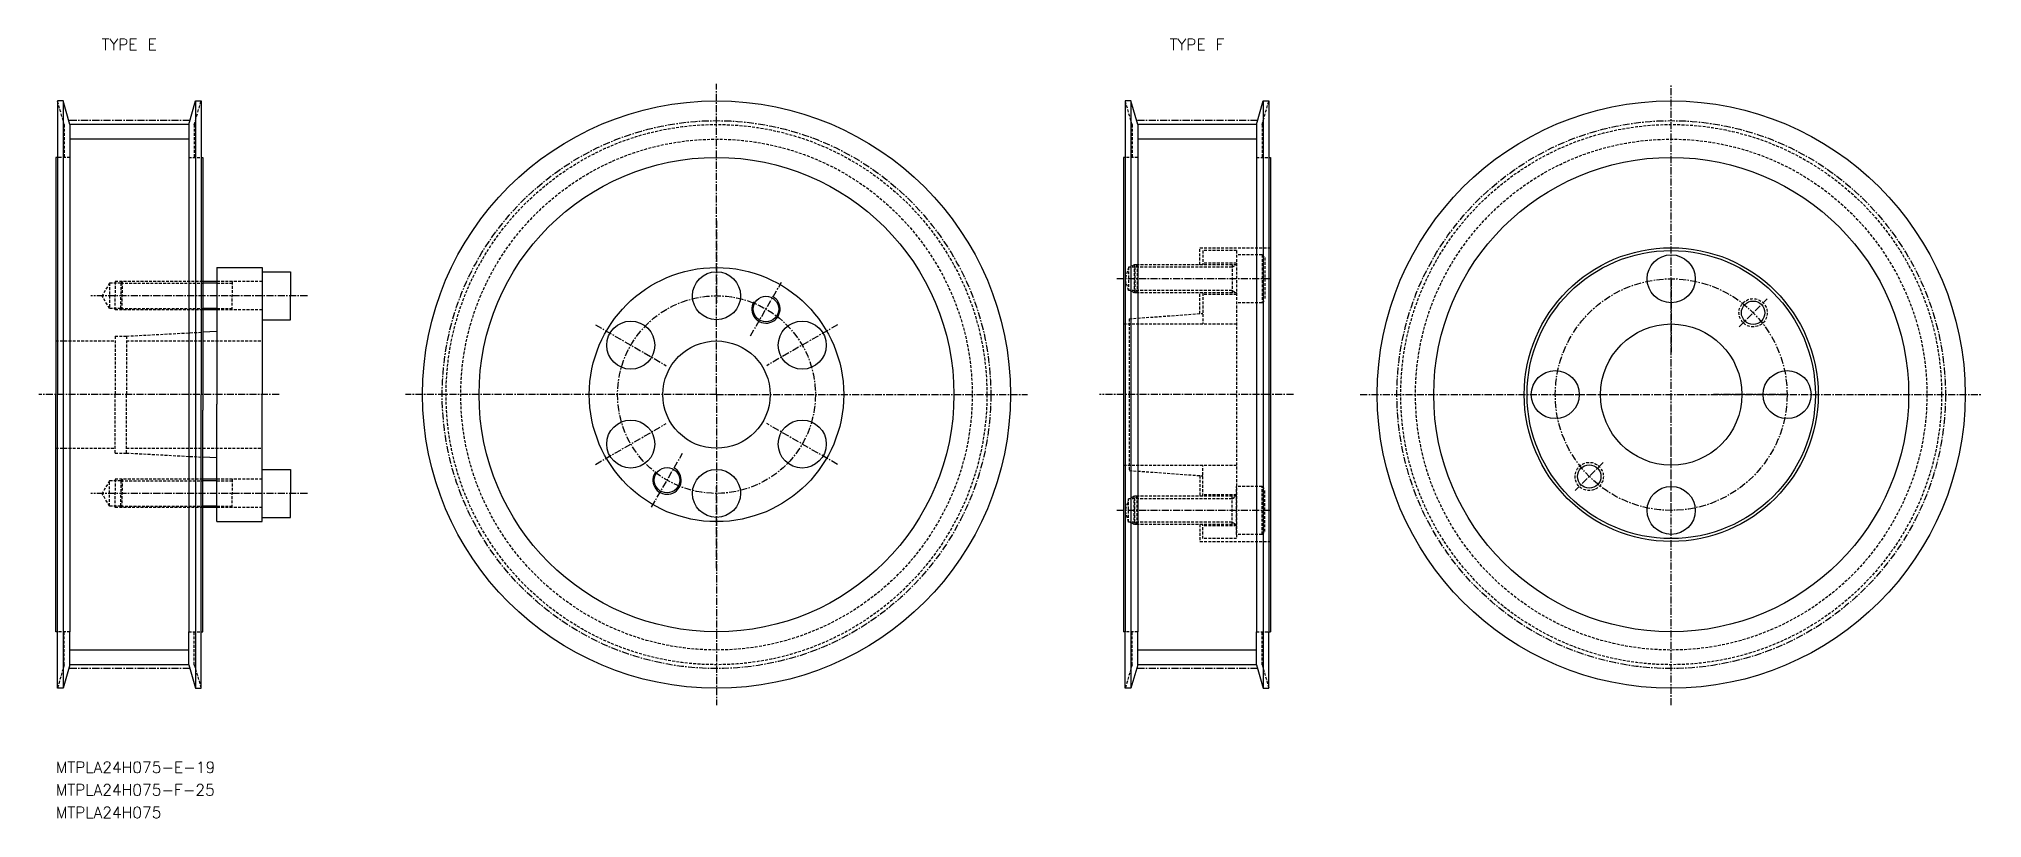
# Model space of a CAD drawing. Extents: x 303 to 647, y 1618 to 1756.
import ezdxf
from ezdxf.enums import TextEntityAlignment as Align

# ---------------------------------------------------------------- set-up
doc = ezdxf.new("R2010")
doc.units = 0
doc.linetypes.add('CENTER', pattern=[2, 1.25, -0.25, 0.25, -0.25])
doc.linetypes.add('DASHED', pattern=[0.75, 0.5, -0.25])
doc.layers.get('0').update_dxf_attribs({"linetype": 'CONTINUOUS'})
doc.layers.add('CENTER', color=1, linetype='CENTER')
doc.styles.add('MISUMI', font='txt.shx')

msp = doc.modelspace()

# ---------------------------------------------------------------- linework, layer by layer
at = {"color": 7, "linetype": 'CONTINUOUS'}
for p, q in [((306.74, 1745.38), (306.74, 1735.38)), ((307.74, 1745.38), (306.74, 1745.38)), ((307.74, 1745.38), (307.74, 1641.38)), ((308.94, 1741.2), (307.74, 1745.38)), ((329.94, 1741.2), (331.14, 1745.38)), ((331.14, 1745.38), (331.14, 1641.38)), ((331.14, 1745.38), (332.14, 1745.38)), ((332.14, 1745.38), (332.14, 1735.38)), ((495.6, 1745.38), (495.6, 1735.38)), ((496.6, 1745.38), (495.6, 1745.38)), ((496.6, 1745.38), (496.6, 1641.38)), ((497.8, 1741.2), (496.6, 1745.38)), ((518.8, 1741.2), (520, 1745.38)), ((520, 1745.38), (520, 1641.38)), ((520, 1745.38), (521, 1745.38)), ((521, 1745.38), (521, 1735.38)), ((329.94, 1741.2), (308.94, 1741.2)), ((308.94, 1741.2), (308.94, 1735.38)), ((329.94, 1741.2), (329.94, 1735.38)), ((518.8, 1741.2), (497.8, 1741.2)), ((497.8, 1741.2), (497.8, 1735.38)), ((518.8, 1741.2), (518.8, 1735.38)), ((306.44, 1735.38), (306.44, 1693.38)), ((306.74, 1735.38), (306.44, 1735.38)), ((306.74, 1735.38), (306.74, 1693.38)), ((308.94, 1735.38), (308.94, 1651.38)), ((329.94, 1735.38), (329.94, 1651.38)), ((332.14, 1735.38), (332.14, 1693.38)), ((332.14, 1735.38), (332.44, 1735.38)), ((332.44, 1735.38), (332.44, 1713.38)), ((495.3, 1735.38), (495.3, 1651.38)), ((495.6, 1735.38), (495.3, 1735.38)), ((495.6, 1735.38), (495.6, 1651.38)), ((497.8, 1735.38), (497.8, 1651.38)), ((518.8, 1735.38), (518.8, 1651.38)), ((521, 1735.38), (521, 1651.38)), ((521, 1735.38), (521.3, 1735.38)), ((521.3, 1735.38), (521.3, 1651.38)), ((334.94, 1715.88), (342.94, 1715.88)), ((334.94, 1715.88), (334.94, 1713.38)), ((342.94, 1715.88), (342.94, 1715.13)), ((342.94, 1715.13), (342.94, 1706.63)), ((342.94, 1715.13), (347.94, 1715.13)), ((347.94, 1715.13), (347.94, 1710.88)), ((332.44, 1713.38), (332.44, 1708.38)), ((334.94, 1713.38), (332.44, 1713.38)), ((334.94, 1713.38), (334.94, 1708.38)), ((332.44, 1708.38), (332.44, 1690.64)), ((334.94, 1708.38), (332.44, 1708.38)), ((334.94, 1708.38), (334.94, 1691.68)), ((347.94, 1706.63), (347.94, 1710.88)), ((342.94, 1706.63), (342.94, 1693.38)), ((342.94, 1706.63), (347.94, 1706.63)), ((334.94, 1704.58), (332.44, 1704.44)), ((306.44, 1651.38), (306.44, 1693.38)), ((306.74, 1651.38), (306.74, 1693.38)), ((332.14, 1651.38), (332.14, 1693.38)), ((334.94, 1678.38), (334.94, 1691.68)), ((342.94, 1680.13), (342.94, 1693.38)), ((332.44, 1678.38), (332.44, 1690.64)), ((334.94, 1682.18), (332.44, 1682.31)), ((332.44, 1673.38), (332.44, 1678.38)), ((334.94, 1678.38), (332.44, 1678.38)), ((334.94, 1673.38), (334.94, 1678.38)), ((342.94, 1671.63), (342.94, 1680.13)), ((342.94, 1680.13), (347.94, 1680.13)), ((347.94, 1680.13), (347.94, 1675.88)), ((347.94, 1671.63), (347.94, 1675.88)), ((332.44, 1651.38), (332.44, 1673.38)), ((334.94, 1673.38), (332.44, 1673.38)), ((334.94, 1670.88), (334.94, 1673.38)), ((334.94, 1670.88), (342.94, 1670.88)), ((342.94, 1671.63), (347.94, 1671.63)), ((342.94, 1670.88), (342.94, 1671.63)), ((306.74, 1651.38), (306.44, 1651.38)), ((306.74, 1641.38), (306.74, 1651.38)), ((308.94, 1645.55), (308.94, 1651.38)), ((329.94, 1645.55), (329.94, 1651.38)), ((332.14, 1641.38), (332.14, 1651.38)), ((332.14, 1651.38), (332.44, 1651.38)), ((495.6, 1651.38), (495.3, 1651.38)), ((495.6, 1641.38), (495.6, 1651.38)), ((497.8, 1645.55), (497.8, 1651.38)), ((518.8, 1645.55), (518.8, 1651.38)), ((521, 1641.38), (521, 1651.38)), ((521, 1651.38), (521.3, 1651.38)), ((308.94, 1645.55), (307.74, 1641.38)), ((329.94, 1645.55), (308.94, 1645.55)), ((329.94, 1645.55), (331.14, 1641.38)), ((497.8, 1645.55), (496.6, 1641.38)), ((518.8, 1645.55), (497.8, 1645.55)), ((518.8, 1645.55), (520, 1641.38)), ((307.74, 1641.38), (306.74, 1641.38)), ((331.14, 1641.38), (332.14, 1641.38)), ((496.6, 1641.38), (495.6, 1641.38)), ((520, 1641.38), (521, 1641.38))]:
    msp.add_line(p, q, dxfattribs=at)
at = {"color": 3, "linetype": 'DASHED'}
for p, q in [((307.94, 1741.2), (306.74, 1745.38)), ((330.94, 1741.2), (332.14, 1745.38)), ((496.8, 1741.2), (495.6, 1745.38)), ((519.8, 1741.2), (521, 1745.38)), ((307.94, 1741.2), (307.94, 1735.38)), ((330.94, 1741.2), (330.94, 1735.38)), ((496.8, 1741.2), (496.8, 1735.38)), ((519.8, 1741.2), (519.8, 1735.38)), ((308.94, 1735.38), (306.74, 1735.38)), ((329.94, 1735.38), (332.14, 1735.38)), ((497.8, 1735.38), (495.6, 1735.38)), ((518.8, 1735.38), (521, 1735.38)), ((508.8, 1719.38), (521.3, 1719.38)), ((508.8, 1716.38), (508.8, 1719.38)), ((515.3, 1718.88), (509.3, 1718.88)), ((509.3, 1718.88), (509.3, 1716.38)), ((515.3, 1718.88), (515.3, 1667.88)), ((496.2, 1715.94), (495.57, 1713.88)), ((497.3, 1715.94), (496.2, 1715.94)), ((496.2, 1715.94), (496.2, 1711.81)), ((497.19, 1716.38), (496.44, 1715.94)), ((497.73, 1716.38), (497.19, 1716.38)), ((497.19, 1716.38), (497.19, 1711.38)), ((497.73, 1716.38), (497.3, 1715.94)), ((514.5, 1715.94), (497.3, 1715.94)), ((497.3, 1715.94), (497.3, 1711.81)), ((515.3, 1716.38), (497.73, 1716.38)), ((497.73, 1716.38), (497.73, 1711.38)), ((515.3, 1716.63), (509.3, 1716.63)), ((514.5, 1716.38), (514.5, 1711.38)), ((514.5, 1715.94), (515.25, 1716.38)), ((519.8, 1718.13), (515.3, 1718.13)), ((515.3, 1718.13), (515.3, 1709.63)), ((519.8, 1718.13), (519.8, 1709.63)), ((519.8, 1718.13), (520.3, 1717.63)), ((520.3, 1717.63), (520.3, 1710.13)), ((315.94, 1713.13), (314.65, 1710.88)), ((315.94, 1713.13), (315.94, 1708.63)), ((317.94, 1713.13), (315.94, 1713.13)), ((316.94, 1713.38), (316.94, 1710.88)), ((318.19, 1713.38), (316.94, 1713.38)), ((318.19, 1713.38), (317.94, 1713.13)), ((317.94, 1713.13), (332.44, 1713.13)), ((317.94, 1713.13), (317.94, 1710.88)), ((332.44, 1713.38), (318.19, 1713.38)), ((318.19, 1713.38), (318.19, 1710.88)), ((342.94, 1713.38), (334.94, 1713.38)), ((334.94, 1713.13), (337.61, 1713.13)), ((337.61, 1713.38), (337.61, 1710.88)), ((496.2, 1711.81), (495.57, 1713.88)), ((497.3, 1711.81), (496.2, 1711.81)), ((497.19, 1711.38), (496.44, 1711.81)), ((514.5, 1711.81), (497.3, 1711.81)), ((497.73, 1711.38), (497.3, 1711.81)), ((514.5, 1711.81), (515.25, 1711.38)), ((315.94, 1708.63), (314.65, 1710.88)), ((317.94, 1708.63), (315.94, 1708.63)), ((316.94, 1708.38), (316.94, 1710.88)), ((318.19, 1708.38), (316.94, 1708.38)), ((317.94, 1708.63), (317.94, 1710.88)), ((317.94, 1708.63), (332.44, 1708.63)), ((318.19, 1708.38), (317.94, 1708.63)), ((318.19, 1708.38), (318.19, 1710.88)), ((332.44, 1708.38), (318.19, 1708.38)), ((334.94, 1708.63), (337.61, 1708.63)), ((342.94, 1708.38), (334.94, 1708.38)), ((337.61, 1708.38), (337.61, 1710.88)), ((497.73, 1711.38), (497.19, 1711.38)), ((515.3, 1711.38), (497.73, 1711.38)), ((508.8, 1707.71), (508.8, 1711.38)), ((509.3, 1711.38), (509.3, 1705.88)), ((515.3, 1711.13), (509.3, 1711.13)), ((519.8, 1709.63), (515.3, 1709.63)), ((519.8, 1709.63), (520.3, 1710.13)), ((495.3, 1705.88), (515.3, 1705.88)), ((496.3, 1706.81), (509.3, 1707.75)), ((496.3, 1706.81), (496.3, 1679.94)), ((306.44, 1702.88), (316.94, 1702.88)), ((316.94, 1703.73), (316.94, 1693.38)), ((316.94, 1703.73), (318.94, 1703.73)), ((318.94, 1703.73), (332.44, 1704.44)), ((318.94, 1703.73), (318.94, 1693.38)), ((318.94, 1702.88), (342.94, 1702.88)), ((316.94, 1683.03), (316.94, 1693.38)), ((318.94, 1683.03), (318.94, 1693.38)), ((306.44, 1683.88), (316.94, 1683.88)), ((306.44, 1683.88), (316.94, 1683.88)), ((316.94, 1683.03), (318.94, 1683.03)), ((318.94, 1683.88), (342.94, 1683.88)), ((318.94, 1683.03), (332.44, 1682.31)), ((495.3, 1680.88), (515.3, 1680.88)), ((509.3, 1675.38), (509.3, 1680.88)), ((315.94, 1678.13), (314.65, 1675.88)), ((315.94, 1673.63), (315.94, 1678.13)), ((317.94, 1678.13), (315.94, 1678.13)), ((316.94, 1678.38), (316.94, 1675.88)), ((318.19, 1678.38), (316.94, 1678.38)), ((318.19, 1678.38), (317.94, 1678.13)), ((317.94, 1678.13), (332.44, 1678.13)), ((317.94, 1678.13), (317.94, 1675.88)), ((332.44, 1678.38), (318.19, 1678.38)), ((318.19, 1678.38), (318.19, 1675.88)), ((342.94, 1678.38), (334.94, 1678.38)), ((334.94, 1678.13), (337.61, 1678.13)), ((337.61, 1678.38), (337.61, 1675.88)), ((496.3, 1679.94), (509.3, 1679)), ((508.8, 1679.04), (508.8, 1675.38)), ((315.94, 1673.63), (314.65, 1675.88)), ((316.94, 1673.38), (316.94, 1675.88)), ((317.94, 1673.63), (317.94, 1675.88)), ((318.19, 1673.38), (318.19, 1675.88)), ((337.61, 1673.38), (337.61, 1675.88)), ((496.2, 1674.94), (495.57, 1672.88)), ((496.2, 1670.81), (496.2, 1674.94)), ((497.3, 1674.94), (496.2, 1674.94)), ((497.19, 1675.38), (496.44, 1674.94)), ((497.73, 1675.38), (497.19, 1675.38)), ((497.19, 1670.38), (497.19, 1675.38)), ((497.73, 1675.38), (497.3, 1674.94)), ((514.5, 1674.94), (497.3, 1674.94)), ((497.3, 1670.81), (497.3, 1674.94)), ((515.3, 1675.38), (497.73, 1675.38)), ((497.73, 1670.38), (497.73, 1675.38)), ((515.3, 1675.63), (509.3, 1675.63)), ((514.5, 1670.38), (514.5, 1675.38)), ((514.5, 1674.94), (515.25, 1675.38)), ((519.8, 1677.13), (515.3, 1677.13)), ((515.3, 1668.63), (515.3, 1677.13)), ((519.8, 1668.63), (519.8, 1677.13)), ((519.8, 1677.13), (520.3, 1676.63)), ((520.3, 1669.13), (520.3, 1676.63)), ((317.94, 1673.63), (315.94, 1673.63)), ((318.19, 1673.38), (316.94, 1673.38)), ((317.94, 1673.63), (332.44, 1673.63)), ((318.19, 1673.38), (317.94, 1673.63)), ((332.44, 1673.38), (318.19, 1673.38)), ((334.94, 1673.63), (337.61, 1673.63)), ((342.94, 1673.38), (334.94, 1673.38)), ((496.2, 1670.81), (495.57, 1672.88)), ((497.3, 1670.81), (496.2, 1670.81)), ((497.19, 1670.38), (496.44, 1670.81)), ((514.5, 1670.81), (497.3, 1670.81)), ((497.73, 1670.38), (497.3, 1670.81)), ((514.5, 1670.81), (515.25, 1670.38)), ((497.73, 1670.38), (497.19, 1670.38)), ((515.3, 1670.38), (497.73, 1670.38)), ((508.8, 1670.38), (508.8, 1667.38)), ((508.8, 1667.38), (521.3, 1667.38)), ((509.3, 1667.88), (509.3, 1670.38)), ((515.3, 1670.13), (509.3, 1670.13)), ((515.3, 1667.88), (509.3, 1667.88)), ((519.8, 1668.63), (515.3, 1668.63)), ((519.8, 1668.63), (520.3, 1669.13)), ((308.94, 1651.38), (306.74, 1651.38)), ((307.94, 1645.55), (307.94, 1651.38)), ((329.94, 1651.38), (332.14, 1651.38)), ((330.94, 1645.55), (330.94, 1651.38)), ((497.8, 1651.38), (495.6, 1651.38)), ((496.8, 1645.55), (496.8, 1651.38)), ((518.8, 1651.38), (521, 1651.38)), ((519.8, 1645.55), (519.8, 1651.38)), ((307.94, 1645.55), (306.74, 1641.38)), ((330.94, 1645.55), (332.14, 1641.38)), ((496.8, 1645.55), (495.6, 1641.38)), ((519.8, 1645.55), (521, 1641.38))]:
    msp.add_line(p, q, dxfattribs=at)
at = {"color": 3, "linetype": 'CONTINUOUS'}
for p, q in [((329.94, 1738.61), (308.94, 1738.61)), ((518.8, 1738.61), (497.8, 1738.61)), ((329.94, 1648.14), (308.94, 1648.14)), ((518.8, 1648.14), (497.8, 1648.14))]:
    msp.add_line(p, q, dxfattribs=at)
at = {"color": 3}
for p, q in [((334.94, 1713.13), (332.44, 1713.13)), ((334.94, 1708.63), (332.44, 1708.63)), ((334.94, 1678.13), (332.44, 1678.13)), ((334.94, 1673.63), (332.44, 1673.63))]:
    msp.add_line(p, q, dxfattribs=at)
at = {"color": 7, "linetype": 'CONTINUOUS'}
for centre, radius in [((423.3, 1693.38), 52), ((592.16, 1693.38), 52), ((423.3, 1693.38), 42), ((592.16, 1693.38), 42), ((592.16, 1693.38), 26), ((592.16, 1693.38), 25.5), ((423.3, 1693.38), 22.5), ((423.3, 1710.88), 4.25), ((592.16, 1713.88), 4.25), ((432.05, 1708.53), 2.25), ((606.65, 1707.87), 2.07), ((408.14, 1702.13), 4.25), ((438.46, 1702.13), 4.25), ((592.16, 1693.38), 12.5), ((423.3, 1693.38), 9.5), ((571.66, 1693.38), 4.25), ((612.66, 1693.38), 4.25), ((408.14, 1684.63), 4.25), ((438.46, 1684.63), 4.25), ((577.66, 1678.88), 2.07), ((414.55, 1678.22), 2.25), ((423.3, 1675.88), 4.25), ((592.16, 1672.88), 4.25)]:
    msp.add_circle(centre, radius, dxfattribs=at)
at = {"color": 3, "linetype": 'DASHED'}
for centre, radius in [((423.3, 1693.38), 47.83), ((592.16, 1693.38), 47.83), ((423.3, 1693.38), 45.23), ((592.16, 1693.38), 45.23), ((606.65, 1707.87), 2.5), ((577.66, 1678.88), 2.5)]:
    msp.add_circle(centre, radius, dxfattribs=at)
at = {"color": 3}
for centre in [(432.05, 1708.53), (414.55, 1678.22)]:
    msp.add_arc(centre, 2.5, 150, 62, dxfattribs=at)
at = {"layer": 'CENTER', "color": 1, "linetype": 'CENTER'}
for p, q in [((423.3, 1693.38), (423.3, 1748.38)), ((592.16, 1638.38), (592.16, 1748.38)), ((330.14, 1741.89), (308.75, 1741.89)), ((519, 1741.89), (497.6, 1741.89)), ((423.3, 1724.13), (423.3, 1709.63)), ((429.3, 1703.77), (434.8, 1713.29)), ((521.3, 1713.88), (494.12, 1713.88)), ((592.16, 1713.88), (592.16, 1700.88)), ((350.94, 1710.88), (312.65, 1710.88)), ((604.18, 1705.4), (609.13, 1710.35)), ((401.87, 1705.75), (414.42, 1698.5)), ((444.73, 1705.75), (432.18, 1698.5)), ((345.94, 1693.38), (303.44, 1693.38)), ((423.3, 1693.38), (368.3, 1693.38)), ((423.3, 1693.38), (478.3, 1693.38)), ((423.3, 1693.38), (423.3, 1638.38)), ((525.35, 1693.38), (491.03, 1693.38)), ((537.16, 1693.38), (647.16, 1693.38)), ((571.66, 1693.38), (584.66, 1693.38)), ((612.66, 1693.38), (599.66, 1693.38)), ((401.87, 1681), (414.42, 1688.25)), ((444.73, 1681), (432.18, 1688.25)), ((592.16, 1672.88), (592.16, 1685.88)), ((411.8, 1673.46), (417.3, 1682.98)), ((580.13, 1681.35), (575.19, 1676.4)), ((350.94, 1675.88), (312.65, 1675.88)), ((423.3, 1662.63), (423.3, 1677.13)), ((521.3, 1672.88), (494.12, 1672.88)), ((330.14, 1644.87), (308.75, 1644.87)), ((519, 1644.87), (497.6, 1644.87))]:
    msp.add_line(p, q, dxfattribs=at)
for centre, radius in [((423.3, 1693.38), 48.51), ((592.16, 1693.38), 48.51), ((592.16, 1693.38), 20.5), ((423.3, 1693.38), 17.5)]:
    msp.add_circle(centre, radius, dxfattribs=at)

# ---------------------------------------------------------------- texts
at = {"color": 7, "linetype": 'CONTINUOUS', "style": 'MISUMI'}
for s, p in [('TYPE E', (319.44, 1755.38)), ('TYPE F', (508.3, 1755.38))]:
    msp.add_text(s, height=2, dxfattribs=at).set_placement(p, align=Align.MIDDLE_CENTER)
for s, p in [('MTPLA24H075-E-19', (306.44, 1626.38)), ('MTPLA24H075-F-25', (306.44, 1622.38)), ('MTPLA24H075', (306.44, 1618.38))]:
    msp.add_text(s, height=2, dxfattribs=at).set_placement(p)

doc.saveas('drawing.dxf')
